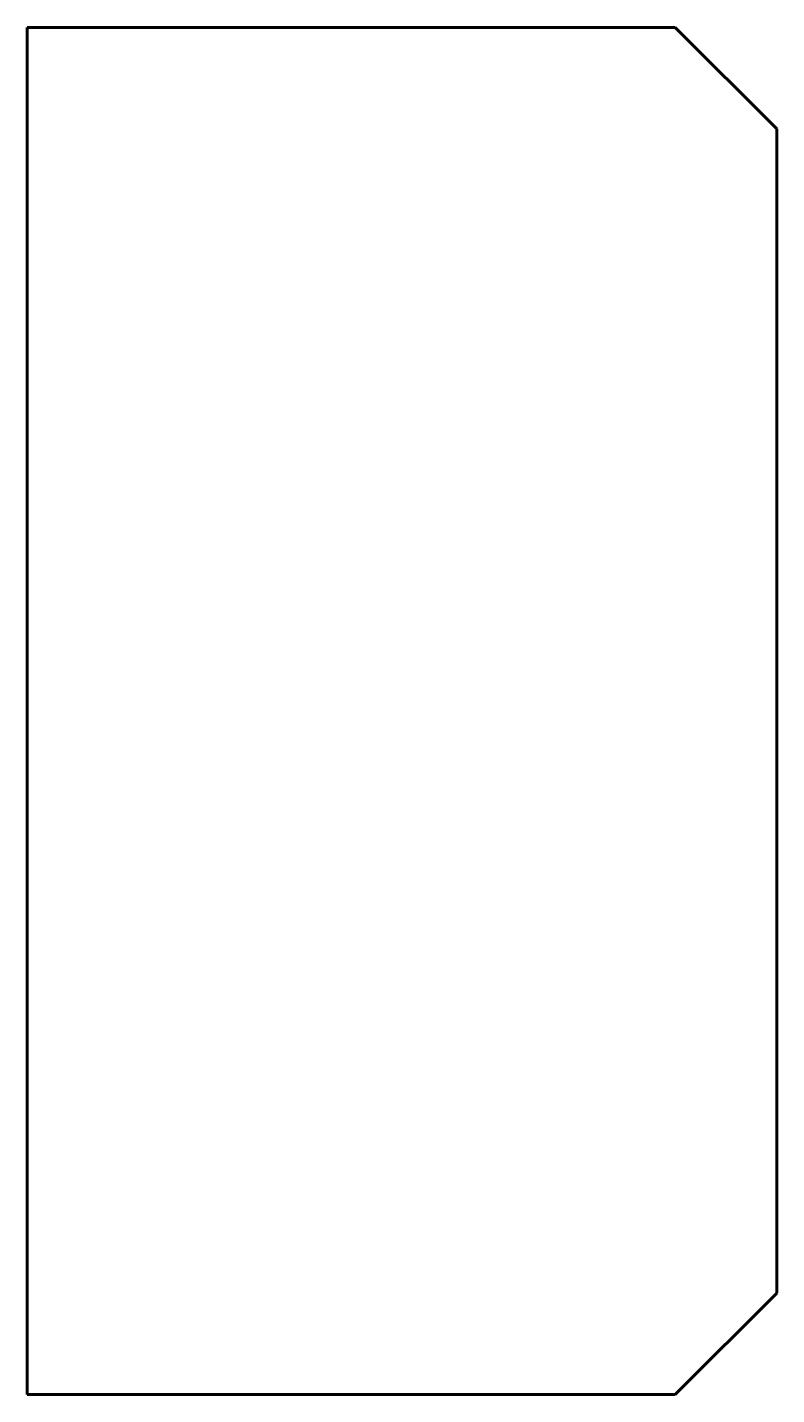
# Model space of a CAD drawing. Header units: millimetres. Extents: x 0 to 96, y 0 to 175.
import ezdxf

# ---------------------------------------------------------------- set-up
doc = ezdxf.new("R2010")
doc.units = ezdxf.units.MM
doc.linetypes.add('K5LT_BASIC', pattern=[0])

msp = doc.modelspace()

# ---------------------------------------------------------------- linework, layer by layer
at = {"color": 150, "linetype": 'K5LT_BASIC', "lineweight": 60, "true_color": 0x0080ff}
for p, q in [((0, 175), (83, 175)), ((83, 175), (96, 162)), ((0, 0), (0, 175)), ((96, 162), (96, 13)), ((96, 13), (83, 0)), ((83, 0), (0, 0))]:
    msp.add_line(p, q, dxfattribs=at)

doc.saveas('drawing.dxf')
